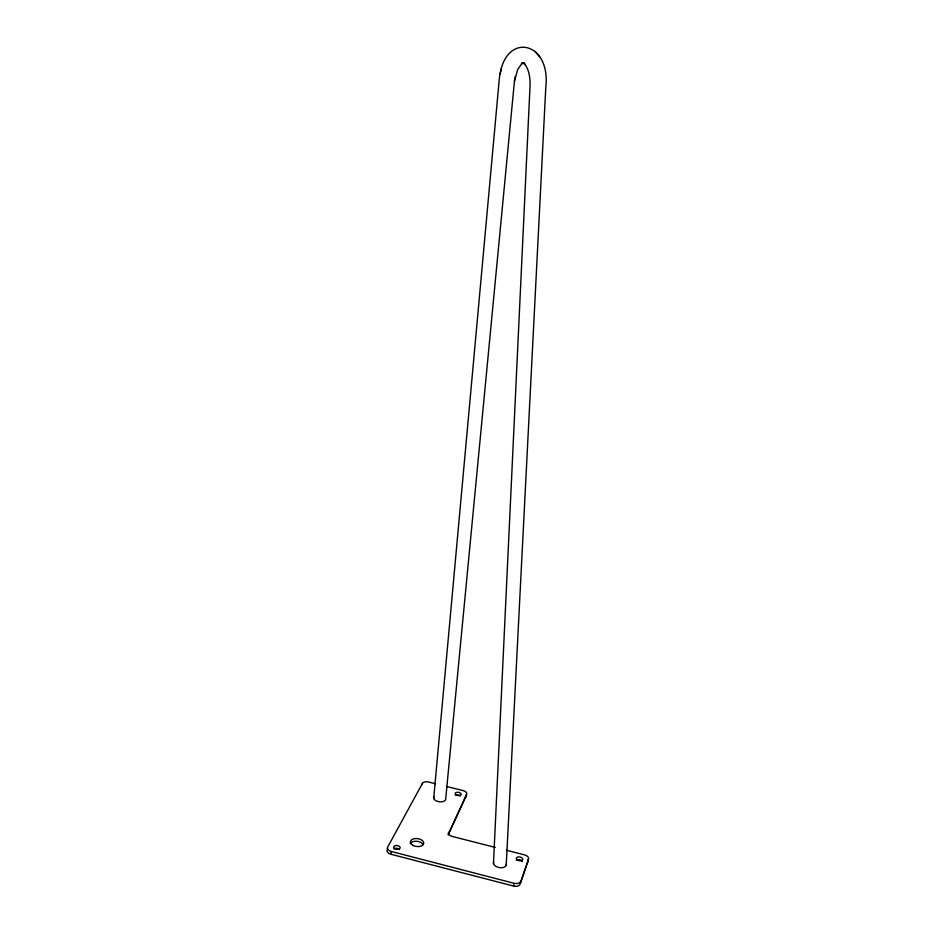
<?xml version="1.0" encoding="UTF-8"?>
<svg xmlns="http://www.w3.org/2000/svg" width="933" height="933" viewBox="0 0 933 933"><rect width="100%" height="100%" fill="white"/><g stroke="black" fill="none" stroke-linecap="round" stroke-linejoin="round"><path stroke-width="1.4" d="M493.464 863.643L530.014 86.337C530.329 78.15 529.291 69.1 523.646 62.733L525.279 64.669L523.285 63.152M506.222 865.346L545.805 87.131C551.158 40.376 503.412 30.637 499.202 79.981L433.717 798.228M521.64 63.922L517.652 69.602L514.456 81.136L445.741 798.52A6.134 3.417 7.9 0 1 439.233 801.762A6.134 3.417 7.9 0 1 433.833 796.875M387.545 848.027L387.312 849.858A5.446 3.265 6.3 0 0 390.869 854.231L513.547 886.058A5.551 3.37 11.3 0 0 520.078 884.251L528.37 860.074M390.985 853.31L391.219 851.456A5.458 3.254 6.3 0 1 387.661 847.106L422.451 783.347A5.003 2.741 7.4 0 1 428.585 782.017L435.478 783.732M422.334 784.21L422.451 783.347M448.306 834.09L466.628 794.333A5.027 2.764 8.6 0 0 463.036 790.566L446.499 786.461M448.178 834.988L466.5 795.196M513.547 886.058L513.861 884.204M520.229 883.329L528.521 859.165A5.4 3.172 11.3 0 0 524.393 854.838L506.374 850.243M515.249 76.459L514.456 81.136M500.1 74.15L501.522 68.599M521.815 63.759L523.903 63.024L521.442 63.292L523.518 63.292M495.283 847.421L452.295 836.458A5.295 3.079 8.6 0 1 448.563 832.294M391.219 851.456L514.013 883.271A5.551 3.359 11.3 0 0 520.544 881.475M534.982 51.198L539.624 56.843M410.263 843.607A6.729 3.989 7.2 0 1 416.643 841.274A6.729 3.989 7.2 0 1 423.081 844.622M455.362 795.301A3.021 1.668 8.5 0 1 460.354 795.954M394.029 848.797A3.265 1.948 6.5 0 1 399.429 849.496M516.381 860.144A3.242 1.913 11.2 0 1 519.716 859.748A3.242 1.913 11.2 0 1 522.2 861.637M465.94 795.021A5.015 2.776 8.6 0 1 466.243 796.922M527.577 859.69A5.4 3.184 11.3 0 1 528.055 861.882M506.281 863.818A6.531 3.895 10.5 0 1 499.75 867.667A6.531 3.895 10.5 0 1 493.627 862.115M413.156 845.485A6.729 3.977 7.3 0 0 423.722 843.49A6.729 3.977 7.3 0 0 414.275 838.685A6.729 3.977 7.3 0 0 413.156 845.485M456.062 794.939A3.021 1.668 8.5 0 0 461.054 794.683A3.021 1.668 8.5 0 0 457.357 792.257A3.021 1.668 8.5 0 0 456.062 794.939M394.542 848.61A3.265 1.948 6.5 0 0 400.024 848.249A3.265 1.948 6.5 0 0 396.187 845.496A3.265 1.948 6.5 0 0 394.542 848.61M517.36 860.016A3.242 1.913 11.2 0 0 522.643 859.643A3.242 1.913 11.2 0 0 518.503 856.879A3.242 1.913 11.2 0 0 517.36 860.016"/></g></svg>
